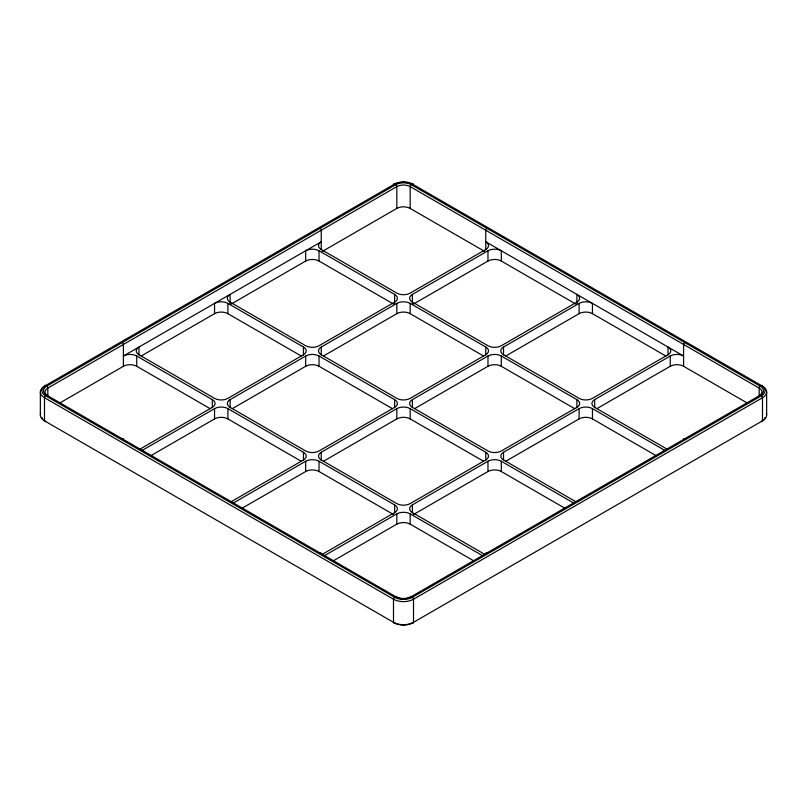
<?xml version="1.0" encoding="UTF-8"?>
<svg xmlns="http://www.w3.org/2000/svg" width="807" height="807" viewBox="0 0 807 807"><rect width="100%" height="100%" fill="white"/><g stroke="black" fill="none" stroke-linecap="round" stroke-linejoin="round"><path stroke-width="1.21" d="M40.35 391.95L40.35 415.05M766.65 415.05L766.65 391.95M43.85 420.195A12.579 7.263 0 0 0 45.606 421.466A1.574 0.908 -60 0 1 44.496 420.83L44.496 397.72A14.143 8.171 0 0 1 44.496 386.17L394.613 184.036A12.579 7.263 0 0 1 412.387 184.036L762.504 386.17A14.143 8.171 0 0 1 762.504 397.72L762.504 420.83A1.574 0.908 60 0 1 761.394 421.466A12.579 7.263 0 0 0 763.15 420.195M46.715 386.17A1.574 0.908 60 0 1 47.825 388.096A9.432 5.447 0 0 0 47.825 395.803A1.574 0.908 -60 0 0 46.715 395.158A11.005 6.355 0 0 1 46.715 386.17L395.723 184.682A11.005 6.355 0 0 1 411.277 184.682L760.285 386.17A11.005 6.355 0 0 1 760.285 395.158A1.574 0.908 60 0 0 759.175 395.803A9.432 5.447 0 0 0 759.175 388.096A1.574 0.908 -60 0 1 760.285 386.17M59.708 403.056L123.41 366.277A9.432 5.447 0 0 1 136.746 366.277L210.163 408.675M141.124 356.048L214.551 313.661A9.432 5.447 0 0 1 227.887 313.661L301.304 356.048M231.185 304.057L305.692 261.044A9.432 5.447 0 0 1 319.027 261.044L393.523 304.057M322.326 251.431L396.832 208.418A9.432 5.447 0 0 1 410.168 208.418L484.674 251.431M139.984 449.116L212.322 407.353A9.432 5.447 0 0 0 212.322 399.647L136.746 356.018A9.432 5.447 0 0 0 123.41 356.018L321.247 241.787A9.432 5.447 0 0 0 321.247 249.494L396.832 293.123A9.432 5.447 0 0 0 410.168 293.123L485.753 249.494A9.432 5.447 0 0 0 485.753 241.787L683.59 356.018A9.432 5.447 0 0 0 670.254 356.018L594.678 399.647L594.678 407.636M142.203 450.397L214.551 408.635A9.432 5.447 0 0 1 227.887 408.635L303.462 452.273L303.462 460.252M230.106 407.636L230.106 399.647L305.692 356.018A9.432 5.447 0 0 1 319.027 356.018L394.613 399.647L394.613 407.636M321.247 355.019L321.247 347.03L396.832 303.392A9.432 5.447 0 0 1 410.168 303.392L485.753 347.03L485.753 355.019M412.387 303.533L412.387 294.414L487.973 250.775A9.432 5.447 0 0 1 501.308 250.775L501.308 261.044L575.815 304.057M150.848 455.683L214.551 418.904A9.432 5.447 0 0 1 227.887 418.904L301.304 461.291M232.265 408.675L305.692 366.277A9.432 5.447 0 0 1 319.027 366.277L392.444 408.675M323.405 356.048L396.832 313.661A9.432 5.447 0 0 1 410.168 313.661L483.595 356.048M413.477 304.057L487.973 261.044A9.432 5.447 0 0 1 501.308 261.044M231.125 501.732L303.462 459.97A9.432 5.447 0 0 0 303.462 452.273M233.344 503.023L305.692 461.251A9.432 5.447 0 0 1 319.027 461.251L394.613 504.889L394.613 512.879M321.247 460.252L321.247 452.273L396.832 408.635A9.432 5.447 0 0 1 410.168 408.635L485.753 452.273L485.753 460.252M412.387 407.636L412.387 399.647L487.973 356.018A9.432 5.447 0 0 1 501.308 356.018L576.894 399.647L576.894 407.636M503.538 355.019L503.538 347.03L579.113 303.392A9.432 5.447 0 0 1 592.449 303.392L592.449 313.661L665.876 356.048M241.989 508.299L305.692 471.52A9.432 5.447 0 0 1 319.027 471.52L393.523 514.533M323.405 461.291L396.832 418.904A9.432 5.447 0 0 1 410.168 418.904L483.595 461.291M414.556 408.675L487.973 366.277A9.432 5.447 0 0 1 501.308 366.277L574.735 408.675M505.696 356.048L579.113 313.661A9.432 5.447 0 0 1 592.449 313.661M322.265 554.359L394.613 512.586A9.432 5.447 0 0 0 394.613 504.889M324.495 555.64L396.832 513.877A9.432 5.447 0 0 1 410.168 513.877L482.505 555.64M412.387 512.879L412.387 504.889L487.973 461.251A9.432 5.447 0 0 1 501.308 461.251L573.656 503.023M503.538 460.252L503.538 452.273L579.113 408.635A9.432 5.447 0 0 1 592.449 408.635L664.797 450.397M334.209 560.3L396.832 524.136A9.432 5.447 0 0 1 410.168 524.136L472.791 560.3M413.477 514.533L487.973 471.52A9.432 5.447 0 0 1 501.308 471.52L565.011 508.299M505.696 461.291L579.113 418.904A9.432 5.447 0 0 1 592.449 418.904L656.152 455.683M596.837 408.675L670.254 366.277A9.432 5.447 0 0 1 683.59 366.277L747.292 403.056M46.715 395.158L396.832 597.291A9.432 5.447 0 0 0 410.168 597.291L760.285 395.158M44.496 386.17A1.574 0.908 60 0 1 45.606 385.534A12.579 7.263 0 0 0 45.606 395.803L394.613 597.291A12.579 7.263 0 0 0 412.387 597.291L761.394 395.803A12.579 7.263 0 0 0 761.394 385.534A1.574 0.908 -60 0 1 762.504 386.17M40.653 413.376A14.143 8.171 0 0 0 44.496 420.83L394.613 622.964A12.579 7.263 0 0 0 412.387 622.964L762.504 420.83A14.143 8.171 0 0 0 766.347 413.376M667.016 449.116L594.678 407.353A9.432 5.447 0 0 1 594.678 399.647M305.692 261.044L305.692 250.775A9.432 5.447 0 0 1 319.027 250.775L394.613 294.414L394.613 303.533M575.875 501.732L503.538 459.97A9.432 5.447 0 0 1 503.538 452.273M214.551 313.661L214.551 303.392A9.432 5.447 0 0 1 227.887 303.392L303.462 347.03L303.462 355.019M484.735 554.359L412.387 512.586A9.432 5.447 0 0 1 412.387 504.889M759.175 396.187L759.175 388.096L410.168 186.609A9.432 5.447 0 0 0 396.832 186.609L47.825 388.096L47.825 396.187M683.59 366.277L683.59 344.468A1.574 0.908 -60 0 1 684.699 342.541M670.254 356.018L670.254 366.277M668.035 355.019L668.035 347.03A9.432 5.447 0 0 1 668.035 354.727L592.449 398.365A9.432 5.447 0 0 1 579.113 398.365L503.538 354.727A9.432 5.447 0 0 1 503.538 347.03M592.449 408.635L592.449 418.904M579.113 303.392L579.113 313.661M579.113 408.635L579.113 418.904M576.894 303.533L576.894 294.414A9.432 5.447 0 0 1 576.894 302.111L501.308 345.749A9.432 5.447 0 0 1 487.973 345.749L412.387 302.111A9.432 5.447 0 0 1 412.387 294.414M501.308 356.018L501.308 366.277M501.308 461.251L501.308 471.52M487.973 250.775L487.973 261.044M487.973 356.018L487.973 366.277M487.973 461.251L487.973 471.52M485.753 249.777L485.753 230.237A1.574 0.908 -60 0 1 486.863 228.31M412.387 622.964A1.574 0.908 60 0 0 413.507 622.318L413.507 599.218A1.574 0.908 60 0 0 412.387 597.291M410.168 208.418L410.168 186.609A1.574 0.908 -60 0 1 411.277 184.682M410.168 303.392L410.168 313.661M410.168 408.635L410.168 418.904M410.168 513.877L410.168 524.136M396.832 208.418L396.832 186.609A1.574 0.908 60 0 0 395.723 184.682M396.832 303.392L396.832 313.661M396.832 408.635L396.832 418.904M396.832 513.877L396.832 524.136M394.613 622.964A1.574 0.908 -60 0 1 393.493 622.318L393.493 599.218A1.574 0.908 -60 0 1 394.613 597.291M321.247 249.777L321.247 230.237A1.574 0.908 60 0 0 320.137 228.31M319.027 250.775L319.027 261.044M319.027 356.018L319.027 366.277M319.027 461.251L319.027 471.52M305.692 356.018L305.692 366.277M305.692 461.251L305.692 471.52M230.106 303.533L230.106 294.414A9.432 5.447 0 0 0 230.106 302.111L305.692 345.749A9.432 5.447 0 0 0 319.027 345.749L394.613 302.111A9.432 5.447 0 0 0 394.613 294.414M227.887 303.392L227.887 313.661M227.887 408.635L227.887 418.904M214.551 408.635L214.551 418.904M212.322 399.647L212.322 407.636M138.965 355.019L138.965 347.03A9.432 5.447 0 0 0 138.965 354.727L214.551 398.365A9.432 5.447 0 0 0 227.887 398.365L303.462 354.727A9.432 5.447 0 0 0 303.462 347.03M136.746 356.018L136.746 366.277M123.41 366.277L123.41 344.468A1.574 0.908 60 0 0 122.301 342.541M412.387 399.647A9.432 5.447 0 0 0 412.387 407.353L487.973 450.982A9.432 5.447 0 0 0 501.308 450.982L576.894 407.353A9.432 5.447 0 0 0 576.894 399.647M321.247 347.03A9.432 5.447 0 0 0 321.247 354.727L396.832 398.365A9.432 5.447 0 0 0 410.168 398.365L485.753 354.727A9.432 5.447 0 0 0 485.753 347.03M321.247 452.273A9.432 5.447 0 0 0 321.247 459.97L396.832 503.608A9.432 5.447 0 0 0 410.168 503.608L485.753 459.97A9.432 5.447 0 0 0 485.753 452.273M230.106 399.647A9.432 5.447 0 0 0 230.106 407.353L305.692 450.982A9.432 5.447 0 0 0 319.027 450.982L394.613 407.353A9.432 5.447 0 0 0 394.613 399.647M320.137 553.017A1.574 0.908 -60 0 1 321.247 553.663M413.507 622.318A14.143 8.171 0 0 1 393.493 622.318M45.606 395.803A1.574 0.908 -60 0 0 44.496 397.72L393.493 599.218A14.143 8.171 0 0 0 413.507 599.218L762.504 397.72A1.574 0.908 60 0 0 761.394 395.803M764.854 417.683A12.579 7.263 0 0 1 764.653 418.218M42.347 418.218A12.579 7.263 0 0 1 42.146 417.683M394.613 184.036A1.574 0.908 60 0 0 393.493 184.682A14.143 8.171 0 0 1 413.507 184.682A1.574 0.908 -60 0 0 412.387 184.036M683.59 439.432A1.574 0.908 60 0 1 684.699 438.796M485.753 553.663A1.574 0.908 60 0 1 486.863 553.017M122.301 438.796A1.574 0.908 -60 0 1 123.41 439.432M410.168 597.291A1.574 0.908 60 0 1 411.277 596.655A11.005 6.355 0 0 1 395.723 596.655A1.574 0.908 -60 0 1 396.832 597.291"/></g></svg>
